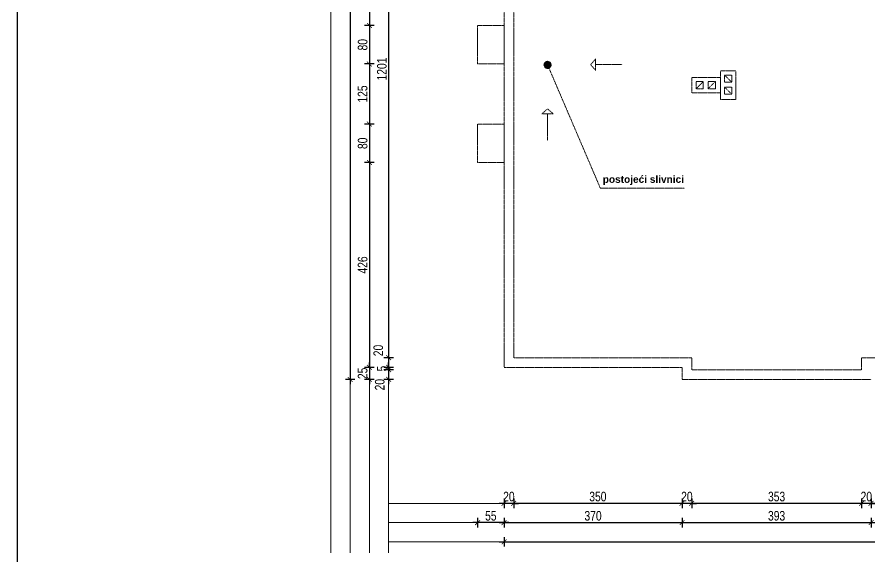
# Model space of a CAD drawing. Header units: millimetres. Extents: x -701 to 470890, y -446843 to -116129.
# Drawn here: x 231789 to 233562, y -223793 to -222670 of the extents above; entities that cross this region are included whole.
import ezdxf

# ---------------------------------------------------------------- set-up
doc = ezdxf.new("R2010")
doc.units = ezdxf.units.MM
doc.header["$PDMODE"] = 2
doc.linetypes.add('HIDDEN', pattern=[0.375, 0.25, -0.125])
doc.layers.get('0').update_dxf_attribs({"lineweight": 0})
doc.layers.get('Defpoints').update_dxf_attribs({"color": 250, "lineweight": 0})
for name, color, linetype, lineweight in [('05-podgled-tanko', 144, 'HIDDEN', 0), ('07-kote', 70, 'Continuous', 9), ('D-šrafura', 252, 'Continuous', 9)]:
    doc.layers.add(name, color=color, linetype=linetype, lineweight=lineweight)
doc.layers.add('SAST_Linija sastavnice', color=255, linetype='Continuous', plot=False)
doc.styles.add('OPIS', font='hrcom.shx', dxfattribs={"width": 0.8, "height": 20})
doc.styles.add('tahoma10', font='tahoma.ttf', dxfattribs={"height": 2})
doc.dimstyles.new('ISO-25', dxfattribs={"dimtxt": 20, "dimasz": 10, "dimexe": 10, "dimexo": 10, "dimgap": 4, "dimtad": 1, "dimdec": 0, "dimtxsty": 'OPIS', "dimblk": 'ARCHTICK', "dimcen": 10, "dimdle": 10, "dimadec": 0, "dimazin": 0, "dimtfac": 1, "dimtdec": 0, "dimtix": 1, "dimtmove": 0, "dimatfit": 3, "dimldrblk": 'ARCHTICK', "dimfxl": 10, "dimfxlon": 1, "dimarcsym": 0})

# ---------------------------------------------------------------- blocks, each defined once
blk = doc.blocks.new('_ArchTick')
at = {"color": 0, "linetype": 'ByBlock', "lineweight": 0, "const_width": 0.15}
blk.add_lwpolyline([(-0.5, -0.5), (0.5, 0.5)], dxfattribs=at)
blk = doc.blocks.new('*D2945')
at = {"layer": '07-kote', "color": 0, "linetype": 'ByBlock', "lineweight": -2, "ltscale": 5, "transparency": 16777216}
for p, q in [((235602.4, -223335), (235602.4, -223414)), ((235592.4, -223345), (235612.4, -223345)), ((235592.4, -223404), (235612.4, -223404))]:
    blk.add_line(p, q, dxfattribs=at)
at = {"layer": 'Defpoints', "color": 0, "linetype": 'ByBlock', "ltscale": 5, "transparency": 16777216}
for p in [(235417.3, -223345), (233544.3, -223404), (235602.4, -223404)]:
    blk.add_point(p, dxfattribs=at)
at = {"layer": '07-kote', "color": 0, "linetype": 'ByBlock', "lineweight": -2, "ltscale": 5, "transparency": 16777216, "xscale": 10, "yscale": 10, "zscale": 10}
for p, rotation in [((235602.4, -223345), 90), ((235602.4, -223404), 270)]:
    blk.add_blockref('_ArchTick', p, dxfattribs=dict(at, rotation=rotation))
at = {"layer": '07-kote', "color": 0, "linetype": 'ByBlock', "ltscale": 5, "transparency": 16777216, "insert": (235588.4, -223374.5), "char_height": 20, "attachment_point": 5, "rotation": 90, "style": 'OPIS'}
blk.add_mtext('59', dxfattribs=at)
blk = doc.blocks.new('*D2946')
at = {"layer": '07-kote', "color": 0, "linetype": 'ByBlock', "lineweight": -2, "ltscale": 5, "transparency": 16777216}
for p, q in [((235605.2, -223404), (235625.2, -223404)), ((235615.2, -223404), (235615.2, -223394)), ((235615.2, -223404), (235615.2, -223424)), ((235605.2, -223424), (235625.2, -223424)), ((235615.2, -223424), (235615.2, -223434))]:
    blk.add_line(p, q, dxfattribs=at)
at = {"layer": 'Defpoints', "color": 0, "linetype": 'ByBlock', "ltscale": 5, "transparency": 16777216}
for p in [(233544.3, -223404), (233564.3, -223424), (235615.2, -223424)]:
    blk.add_point(p, dxfattribs=at)
at = {"layer": '07-kote', "color": 0, "linetype": 'ByBlock', "lineweight": -2, "ltscale": 5, "transparency": 16777216, "xscale": 10, "yscale": 10, "zscale": 10}
for p, rotation in [((235615.2, -223404), 270), ((235615.2, -223424), 90)]:
    blk.add_blockref('_ArchTick', p, dxfattribs=dict(at, rotation=rotation))
at = {"layer": '07-kote', "color": 0, "linetype": 'ByBlock', "ltscale": 5, "transparency": 16777216, "insert": (235601.2, -223414), "char_height": 20, "attachment_point": 5, "rotation": 90, "style": 'OPIS'}
blk.add_mtext('20', dxfattribs=at)
blk = doc.blocks.new('*D2956')
at = {"layer": '07-kote', "color": 0, "linetype": 'ByBlock', "lineweight": -2, "ltscale": 5, "transparency": 16777216}
for p, q in [((233564.3, -223671.8), (233564.3, -223691.8)), ((233909.3, -223671.8), (233909.3, -223691.8)), ((233919.3, -223681.8), (233554.3, -223681.8))]:
    blk.add_line(p, q, dxfattribs=at)
at = {"layer": 'Defpoints', "color": 0, "linetype": 'ByBlock', "ltscale": 5, "transparency": 16777216}
for p in [(233909.3, -223313), (233564.3, -223411.5), (233564.3, -223681.8)]:
    blk.add_point(p, dxfattribs=at)
at = {"layer": '07-kote', "color": 0, "linetype": 'ByBlock', "lineweight": -2, "ltscale": 5, "transparency": 16777216, "xscale": 10, "yscale": 10, "zscale": 10, "rotation": 180}
blk.add_blockref('_ArchTick', (233564.3, -223681.8), dxfattribs=at)
at = {"layer": '07-kote', "color": 0, "linetype": 'ByBlock', "lineweight": -2, "ltscale": 5, "transparency": 16777216, "xscale": 10, "yscale": 10, "zscale": 10}
blk.add_blockref('_ArchTick', (233909.3, -223681.8), dxfattribs=at)
at = {"layer": '07-kote', "color": 0, "linetype": 'ByBlock', "ltscale": 5, "transparency": 16777216, "insert": (233736.8, -223667.8), "char_height": 20, "attachment_point": 5, "style": 'OPIS'}
blk.add_mtext('345', dxfattribs=at)
blk = doc.blocks.new('*D2957')
at = {"layer": '07-kote', "color": 0, "linetype": 'ByBlock', "lineweight": -2, "ltscale": 5, "transparency": 16777216}
for p, q in [((233544.3, -223671.8), (233544.3, -223691.8)), ((233564.3, -223671.8), (233564.3, -223691.8)), ((233544.3, -223681.8), (233534.3, -223681.8)), ((233564.3, -223681.8), (233544.3, -223681.8)), ((233564.3, -223681.8), (233574.3, -223681.8))]:
    blk.add_line(p, q, dxfattribs=at)
at = {"layer": 'Defpoints', "color": 0, "linetype": 'ByBlock', "ltscale": 5, "transparency": 16777216}
for p in [(233544.3, -223404), (233564.3, -223411.5), (233544.3, -223681.8)]:
    blk.add_point(p, dxfattribs=at)
at = {"layer": '07-kote', "color": 0, "linetype": 'ByBlock', "lineweight": -2, "ltscale": 5, "transparency": 16777216, "xscale": 10, "yscale": 10, "zscale": 10}
blk.add_blockref('_ArchTick', (233544.3, -223681.8), dxfattribs=at)
at = {"layer": '07-kote', "color": 0, "linetype": 'ByBlock', "lineweight": -2, "ltscale": 5, "transparency": 16777216, "xscale": 10, "yscale": 10, "zscale": 10, "rotation": 180}
blk.add_blockref('_ArchTick', (233564.3, -223681.8), dxfattribs=at)
at = {"layer": '07-kote', "color": 0, "linetype": 'ByBlock', "ltscale": 5, "transparency": 16777216, "insert": (233554.3, -223667.8), "char_height": 20, "attachment_point": 5, "style": 'OPIS'}
blk.add_mtext('20', dxfattribs=at)
blk = doc.blocks.new('*D2958')
at = {"layer": '07-kote', "color": 0, "linetype": 'ByBlock', "lineweight": -2, "ltscale": 5, "transparency": 16777216}
for p, q in [((233191.3, -223671.8), (233191.3, -223691.8)), ((233544.3, -223671.8), (233544.3, -223691.8)), ((233554.3, -223681.8), (233181.3, -223681.8))]:
    blk.add_line(p, q, dxfattribs=at)
at = {"layer": 'Defpoints', "color": 0, "linetype": 'ByBlock', "ltscale": 5, "transparency": 16777216}
for p in [(233191.3, -223379), (233544.3, -223404), (233191.3, -223681.8)]:
    blk.add_point(p, dxfattribs=at)
at = {"layer": '07-kote', "color": 0, "linetype": 'ByBlock', "lineweight": -2, "ltscale": 5, "transparency": 16777216, "xscale": 10, "yscale": 10, "zscale": 10, "rotation": 180}
blk.add_blockref('_ArchTick', (233191.3, -223681.8), dxfattribs=at)
at = {"layer": '07-kote', "color": 0, "linetype": 'ByBlock', "lineweight": -2, "ltscale": 5, "transparency": 16777216, "xscale": 10, "yscale": 10, "zscale": 10}
blk.add_blockref('_ArchTick', (233544.3, -223681.8), dxfattribs=at)
at = {"layer": '07-kote', "color": 0, "linetype": 'ByBlock', "ltscale": 5, "transparency": 16777216, "insert": (233367.8, -223667.8), "char_height": 20, "attachment_point": 5, "style": 'OPIS'}
blk.add_mtext('353', dxfattribs=at)
blk = doc.blocks.new('*D2959')
at = {"layer": '07-kote', "color": 0, "linetype": 'ByBlock', "lineweight": -2, "ltscale": 5, "transparency": 16777216}
for p, q in [((233171.3, -223671.8), (233171.3, -223691.8)), ((233191.3, -223671.8), (233191.3, -223691.8)), ((233171.3, -223681.8), (233161.3, -223681.8)), ((233191.3, -223681.8), (233171.3, -223681.8)), ((233191.3, -223681.8), (233201.3, -223681.8))]:
    blk.add_line(p, q, dxfattribs=at)
at = {"layer": 'Defpoints', "color": 0, "linetype": 'ByBlock', "ltscale": 5, "transparency": 16777216}
for p in [(233191.3, -223379), (233171.3, -223399), (233171.3, -223681.8)]:
    blk.add_point(p, dxfattribs=at)
at = {"layer": '07-kote', "color": 0, "linetype": 'ByBlock', "lineweight": -2, "ltscale": 5, "transparency": 16777216, "xscale": 10, "yscale": 10, "zscale": 10}
blk.add_blockref('_ArchTick', (233171.3, -223681.8), dxfattribs=at)
at = {"layer": '07-kote', "color": 0, "linetype": 'ByBlock', "lineweight": -2, "ltscale": 5, "transparency": 16777216, "xscale": 10, "yscale": 10, "zscale": 10, "rotation": 180}
blk.add_blockref('_ArchTick', (233191.3, -223681.8), dxfattribs=at)
at = {"layer": '07-kote', "color": 0, "linetype": 'ByBlock', "ltscale": 5, "transparency": 16777216, "insert": (233181.3, -223667.8), "char_height": 20, "attachment_point": 5, "style": 'OPIS'}
blk.add_mtext('20', dxfattribs=at)
blk = doc.blocks.new('*D2960')
at = {"layer": '07-kote', "color": 0, "linetype": 'ByBlock', "lineweight": -2, "ltscale": 5, "transparency": 16777216}
for p, q in [((232821.3, -223671.8), (232821.3, -223691.8)), ((233171.3, -223671.8), (233171.3, -223691.8)), ((233181.3, -223681.8), (232811.3, -223681.8))]:
    blk.add_line(p, q, dxfattribs=at)
at = {"layer": 'Defpoints', "color": 0, "linetype": 'ByBlock', "ltscale": 5, "transparency": 16777216}
for p in [(232821.3, -223379), (233171.3, -223399), (232821.3, -223681.8)]:
    blk.add_point(p, dxfattribs=at)
at = {"layer": '07-kote', "color": 0, "linetype": 'ByBlock', "lineweight": -2, "ltscale": 5, "transparency": 16777216, "xscale": 10, "yscale": 10, "zscale": 10, "rotation": 180}
blk.add_blockref('_ArchTick', (232821.3, -223681.8), dxfattribs=at)
at = {"layer": '07-kote', "color": 0, "linetype": 'ByBlock', "lineweight": -2, "ltscale": 5, "transparency": 16777216, "xscale": 10, "yscale": 10, "zscale": 10}
blk.add_blockref('_ArchTick', (233171.3, -223681.8), dxfattribs=at)
at = {"layer": '07-kote', "color": 0, "linetype": 'ByBlock', "ltscale": 5, "transparency": 16777216, "insert": (232996.3, -223667.8), "char_height": 20, "attachment_point": 5, "style": 'OPIS'}
blk.add_mtext('350', dxfattribs=at)
blk = doc.blocks.new('*D2961')
at = {"layer": '07-kote', "color": 0, "linetype": 'ByBlock', "lineweight": -2, "ltscale": 5, "transparency": 16777216}
for p, q in [((232801.3, -223671.8), (232801.3, -223691.8)), ((232821.3, -223671.8), (232821.3, -223691.8)), ((232801.3, -223681.8), (232791.3, -223681.8)), ((232821.3, -223681.8), (232801.3, -223681.8)), ((232821.3, -223681.8), (232831.3, -223681.8))]:
    blk.add_line(p, q, dxfattribs=at)
at = {"layer": 'Defpoints', "color": 0, "linetype": 'ByBlock', "ltscale": 5, "transparency": 16777216}
for p in [(232821.3, -223379), (232801.3, -223399), (232801.3, -223681.8)]:
    blk.add_point(p, dxfattribs=at)
at = {"layer": '07-kote', "color": 0, "linetype": 'ByBlock', "lineweight": -2, "ltscale": 5, "transparency": 16777216, "xscale": 10, "yscale": 10, "zscale": 10}
blk.add_blockref('_ArchTick', (232801.3, -223681.8), dxfattribs=at)
at = {"layer": '07-kote', "color": 0, "linetype": 'ByBlock', "lineweight": -2, "ltscale": 5, "transparency": 16777216, "xscale": 10, "yscale": 10, "zscale": 10, "rotation": 180}
blk.add_blockref('_ArchTick', (232821.3, -223681.8), dxfattribs=at)
at = {"layer": '07-kote', "color": 0, "linetype": 'ByBlock', "ltscale": 5, "transparency": 16777216, "insert": (232811.3, -223667.8), "char_height": 20, "attachment_point": 5, "style": 'OPIS'}
blk.add_mtext('20', dxfattribs=at)
blk = doc.blocks.new('*D2967')
at = {"layer": '07-kote', "color": 0, "linetype": 'ByBlock', "lineweight": -2, "ltscale": 5, "transparency": 16777216}
for p, q in [((232561.4, -222168), (232561.4, -223389)), ((232571.4, -222178), (232551.4, -222178)), ((232571.4, -223379), (232551.4, -223379))]:
    blk.add_line(p, q, dxfattribs=at)
at = {"layer": 'Defpoints', "color": 0, "linetype": 'ByBlock', "ltscale": 5, "transparency": 16777216}
for p in [(232821.3, -222178), (232561.4, -223379), (232821.3, -223379)]:
    blk.add_point(p, dxfattribs=at)
at = {"layer": '07-kote', "color": 0, "linetype": 'ByBlock', "lineweight": -2, "ltscale": 5, "transparency": 16777216, "xscale": 10, "yscale": 10, "zscale": 10}
for p, rotation in [((232561.4, -222178), 90), ((232561.4, -223379), 270)]:
    blk.add_blockref('_ArchTick', p, dxfattribs=dict(at, rotation=rotation))
at = {"layer": '07-kote', "color": 0, "linetype": 'ByBlock', "ltscale": 5, "transparency": 16777216, "insert": (232547.4, -222778.5), "char_height": 20, "attachment_point": 5, "rotation": 90, "style": 'OPIS'}
blk.add_mtext('1201', dxfattribs=at)
blk = doc.blocks.new('*D2968')
at = {"layer": '07-kote', "color": 0, "linetype": 'ByBlock', "lineweight": -2, "ltscale": 5, "transparency": 16777216}
for p, q in [((232561.4, -223369), (232561.4, -223409)), ((232571.4, -223379), (232551.4, -223379)), ((232571.4, -223399), (232551.4, -223399))]:
    blk.add_line(p, q, dxfattribs=at)
at = {"layer": 'Defpoints', "color": 0, "linetype": 'ByBlock', "ltscale": 5, "transparency": 16777216}
for p in [(232821.3, -223379), (232561.4, -223399), (232801.3, -223399)]:
    blk.add_point(p, dxfattribs=at)
at = {"layer": '07-kote', "color": 0, "linetype": 'ByBlock', "lineweight": -2, "ltscale": 5, "transparency": 16777216, "xscale": 10, "yscale": 10, "zscale": 10}
for p, rotation in [((232561.4, -223379), 90), ((232561.4, -223399), 270)]:
    blk.add_blockref('_ArchTick', p, dxfattribs=dict(at, rotation=rotation))
at = {"layer": '07-kote', "color": 0, "linetype": 'ByBlock', "ltscale": 5, "transparency": 16777216, "insert": (232539.9, -223363.9), "char_height": 20, "attachment_point": 5, "rotation": 90, "style": 'OPIS'}
blk.add_mtext('20', dxfattribs=at)
blk = doc.blocks.new('*D2969')
at = {"layer": '07-kote', "color": 0, "linetype": 'ByBlock', "lineweight": -2, "ltscale": 5, "transparency": 16777216}
for p, q in [((232561.4, -223399), (232561.4, -223389)), ((232571.4, -223399), (232551.4, -223399)), ((232571.4, -223404), (232551.4, -223404)), ((232561.4, -223399), (232561.4, -223404)), ((232561.4, -223404), (232561.4, -223414))]:
    blk.add_line(p, q, dxfattribs=at)
at = {"layer": 'Defpoints', "color": 0, "linetype": 'ByBlock', "ltscale": 5, "transparency": 16777216}
for p in [(232561.4, -223404), (232801.3, -223399), (233544.3, -223404)]:
    blk.add_point(p, dxfattribs=at)
at = {"layer": '07-kote', "color": 0, "linetype": 'ByBlock', "lineweight": -2, "ltscale": 5, "transparency": 16777216, "xscale": 10, "yscale": 10, "zscale": 10}
for p, rotation in [((232561.4, -223399), 270), ((232561.4, -223404), 90)]:
    blk.add_blockref('_ArchTick', p, dxfattribs=dict(at, rotation=rotation))
at = {"layer": '07-kote', "color": 0, "linetype": 'ByBlock', "ltscale": 5, "transparency": 16777216, "insert": (232547.4, -223401.5), "char_height": 20, "attachment_point": 5, "rotation": 90, "style": 'OPIS'}
blk.add_mtext('5', dxfattribs=at)
blk = doc.blocks.new('*D2970')
at = {"layer": '07-kote', "color": 0, "linetype": 'ByBlock', "lineweight": -2, "ltscale": 5, "transparency": 16777216}
for p, q in [((232571.4, -223404), (232551.4, -223404)), ((232561.4, -223394), (232561.4, -223434)), ((232571.4, -223424), (232551.4, -223424))]:
    blk.add_line(p, q, dxfattribs=at)
at = {"layer": 'Defpoints', "color": 0, "linetype": 'ByBlock', "ltscale": 5, "transparency": 16777216}
for p in [(233544.3, -223404), (232561.4, -223424), (233559.3, -223424)]:
    blk.add_point(p, dxfattribs=at)
at = {"layer": '07-kote', "color": 0, "linetype": 'ByBlock', "lineweight": -2, "ltscale": 5, "transparency": 16777216, "xscale": 10, "yscale": 10, "zscale": 10}
for p, rotation in [((232561.4, -223404), 90), ((232561.4, -223424), 270)]:
    blk.add_blockref('_ArchTick', p, dxfattribs=dict(at, rotation=rotation))
at = {"layer": '07-kote', "color": 0, "linetype": 'ByBlock', "ltscale": 5, "transparency": 16777216, "insert": (232543, -223435), "char_height": 20, "attachment_point": 5, "rotation": 90, "style": 'OPIS'}
blk.add_mtext('20', dxfattribs=at)
blk = doc.blocks.new('*D2989')
at = {"layer": '07-kote', "color": 0, "linetype": 'ByBlock', "lineweight": -2, "ltscale": 5, "transparency": 16777216}
for p, q in [((232801.3, -223711.8), (232801.3, -223731.8)), ((233171.3, -223711.8), (233171.3, -223731.8)), ((232791.3, -223721.8), (233181.3, -223721.8))]:
    blk.add_line(p, q, dxfattribs=at)
at = {"layer": 'Defpoints', "color": 0, "linetype": 'ByBlock', "ltscale": 5, "transparency": 16777216}
for p in [(232801.3, -223399), (233171.3, -223399), (233171.3, -223721.8)]:
    blk.add_point(p, dxfattribs=at)
at = {"layer": '07-kote', "color": 0, "linetype": 'ByBlock', "lineweight": -2, "ltscale": 5, "transparency": 16777216, "xscale": 10, "yscale": 10, "zscale": 10, "rotation": 180}
blk.add_blockref('_ArchTick', (232801.3, -223721.8), dxfattribs=at)
at = {"layer": '07-kote', "color": 0, "linetype": 'ByBlock', "lineweight": -2, "ltscale": 5, "transparency": 16777216, "xscale": 10, "yscale": 10, "zscale": 10}
blk.add_blockref('_ArchTick', (233171.3, -223721.8), dxfattribs=at)
at = {"layer": '07-kote', "color": 0, "linetype": 'ByBlock', "ltscale": 5, "transparency": 16777216, "insert": (232986.3, -223707.8), "char_height": 20, "attachment_point": 5, "style": 'OPIS'}
blk.add_mtext('370', dxfattribs=at)
blk = doc.blocks.new('*D2990')
at = {"layer": '07-kote', "color": 0, "linetype": 'ByBlock', "lineweight": -2, "ltscale": 5, "transparency": 16777216}
for p, q in [((233171.3, -223711.8), (233171.3, -223731.8)), ((233564.3, -223711.8), (233564.3, -223731.8)), ((233161.3, -223721.8), (233574.3, -223721.8))]:
    blk.add_line(p, q, dxfattribs=at)
at = {"layer": 'Defpoints', "color": 0, "linetype": 'ByBlock', "ltscale": 5, "transparency": 16777216}
for p in [(233171.3, -223399), (233564.3, -223424), (233564.3, -223721.8)]:
    blk.add_point(p, dxfattribs=at)
at = {"layer": '07-kote', "color": 0, "linetype": 'ByBlock', "lineweight": -2, "ltscale": 5, "transparency": 16777216, "xscale": 10, "yscale": 10, "zscale": 10, "rotation": 180}
blk.add_blockref('_ArchTick', (233171.3, -223721.8), dxfattribs=at)
at = {"layer": '07-kote', "color": 0, "linetype": 'ByBlock', "lineweight": -2, "ltscale": 5, "transparency": 16777216, "xscale": 10, "yscale": 10, "zscale": 10}
blk.add_blockref('_ArchTick', (233564.3, -223721.8), dxfattribs=at)
at = {"layer": '07-kote', "color": 0, "linetype": 'ByBlock', "ltscale": 5, "transparency": 16777216, "insert": (233367.8, -223707.8), "char_height": 20, "attachment_point": 5, "style": 'OPIS'}
blk.add_mtext('393', dxfattribs=at)
blk = doc.blocks.new('*D2991')
at = {"layer": '07-kote', "color": 0, "linetype": 'ByBlock', "lineweight": -2, "ltscale": 5, "transparency": 16777216}
for p, q in [((233564.3, -223711.8), (233564.3, -223731.8)), ((233934.3, -223711.8), (233934.3, -223731.8)), ((233554.3, -223721.8), (233944.3, -223721.8))]:
    blk.add_line(p, q, dxfattribs=at)
at = {"layer": 'Defpoints', "color": 0, "linetype": 'ByBlock', "ltscale": 5, "transparency": 16777216}
for p in [(233934.3, -223399), (233564.3, -223424), (233934.3, -223721.8)]:
    blk.add_point(p, dxfattribs=at)
at = {"layer": '07-kote', "color": 0, "linetype": 'ByBlock', "lineweight": -2, "ltscale": 5, "transparency": 16777216, "xscale": 10, "yscale": 10, "zscale": 10, "rotation": 180}
blk.add_blockref('_ArchTick', (233564.3, -223721.8), dxfattribs=at)
at = {"layer": '07-kote', "color": 0, "linetype": 'ByBlock', "lineweight": -2, "ltscale": 5, "transparency": 16777216, "xscale": 10, "yscale": 10, "zscale": 10}
blk.add_blockref('_ArchTick', (233934.3, -223721.8), dxfattribs=at)
at = {"layer": '07-kote', "color": 0, "linetype": 'ByBlock', "ltscale": 5, "transparency": 16777216, "insert": (233749.3, -223707.8), "char_height": 20, "attachment_point": 5, "style": 'OPIS'}
blk.add_mtext('370', dxfattribs=at)
blk = doc.blocks.new('*D2996')
at = {"layer": '07-kote', "color": 0, "linetype": 'ByBlock', "lineweight": -2, "ltscale": 5, "transparency": 16777216}
for p, q in [((232746.3, -223711.8), (232746.3, -223731.8)), ((232801.3, -223711.8), (232801.3, -223731.8)), ((232811.3, -223721.8), (232736.3, -223721.8))]:
    blk.add_line(p, q, dxfattribs=at)
at = {"layer": 'Defpoints', "color": 0, "linetype": 'ByBlock', "ltscale": 5, "transparency": 16777216}
for p in [(232746.3, -222973), (232801.3, -223399), (232746.3, -223721.8)]:
    blk.add_point(p, dxfattribs=at)
at = {"layer": '07-kote', "color": 0, "linetype": 'ByBlock', "lineweight": -2, "ltscale": 5, "transparency": 16777216, "xscale": 10, "yscale": 10, "zscale": 10, "rotation": 180}
blk.add_blockref('_ArchTick', (232746.3, -223721.8), dxfattribs=at)
at = {"layer": '07-kote', "color": 0, "linetype": 'ByBlock', "lineweight": -2, "ltscale": 5, "transparency": 16777216, "xscale": 10, "yscale": 10, "zscale": 10}
blk.add_blockref('_ArchTick', (232801.3, -223721.8), dxfattribs=at)
at = {"layer": '07-kote', "color": 0, "linetype": 'ByBlock', "ltscale": 5, "transparency": 16777216, "insert": (232773.8, -223707.8), "char_height": 20, "attachment_point": 5, "style": 'OPIS'}
blk.add_mtext('55', dxfattribs=at)
blk = doc.blocks.new('*D2997')
at = {"layer": '07-kote', "color": 0, "linetype": 'ByBlock', "lineweight": -2, "ltscale": 5, "transparency": 16777216}
for p, q in [((232791.3, -223761.8), (235427.3, -223761.8)), ((232801.3, -223751.8), (232801.3, -223771.8)), ((235417.3, -223751.8), (235417.3, -223771.8))]:
    blk.add_line(p, q, dxfattribs=at)
at = {"layer": 'Defpoints', "color": 0, "linetype": 'ByBlock', "ltscale": 5, "transparency": 16777216}
for p in [(235417.3, -223345), (232801.3, -223399), (235417.3, -223761.8)]:
    blk.add_point(p, dxfattribs=at)
at = {"layer": '07-kote', "color": 0, "linetype": 'ByBlock', "lineweight": -2, "ltscale": 5, "transparency": 16777216, "xscale": 10, "yscale": 10, "zscale": 10, "rotation": 180}
blk.add_blockref('_ArchTick', (232801.3, -223761.8), dxfattribs=at)
at = {"layer": '07-kote', "color": 0, "linetype": 'ByBlock', "lineweight": -2, "ltscale": 5, "transparency": 16777216, "xscale": 10, "yscale": 10, "zscale": 10}
blk.add_blockref('_ArchTick', (235417.3, -223761.8), dxfattribs=at)
at = {"layer": '07-kote', "color": 0, "linetype": 'ByBlock', "ltscale": 5, "transparency": 16777216, "insert": (234109.3, -223747.8), "char_height": 20, "attachment_point": 5, "style": 'OPIS'}
blk.add_mtext('2616', dxfattribs=at)
blk = doc.blocks.new('*D3008')
at = {"layer": '07-kote', "color": 0, "linetype": 'ByBlock', "lineweight": -2, "ltscale": 5, "transparency": 16777216}
for p, q in [((232521.4, -222148.3), (232521.4, -222698)), ((232531.4, -222158.3), (232511.4, -222158.3)), ((232531.4, -222688), (232511.4, -222688))]:
    blk.add_line(p, q, dxfattribs=at)
at = {"layer": 'Defpoints', "color": 0, "linetype": 'ByBlock', "ltscale": 5, "transparency": 16777216}
for p in [(233171.3, -222158.3), (232521.4, -222688), (232801.3, -222688)]:
    blk.add_point(p, dxfattribs=at)
at = {"layer": '07-kote', "color": 0, "linetype": 'ByBlock', "lineweight": -2, "ltscale": 5, "transparency": 16777216, "xscale": 10, "yscale": 10, "zscale": 10}
for p, rotation in [((232521.4, -222158.3), 90), ((232521.4, -222688), 270)]:
    blk.add_blockref('_ArchTick', p, dxfattribs=dict(at, rotation=rotation))
at = {"layer": '07-kote', "color": 0, "linetype": 'ByBlock', "ltscale": 5, "transparency": 16777216, "insert": (232507.4, -222423.2), "char_height": 20, "attachment_point": 5, "rotation": 90, "style": 'OPIS'}
blk.add_mtext('530', dxfattribs=at)
blk = doc.blocks.new('*D3009')
at = {"layer": '07-kote', "color": 0, "linetype": 'ByBlock', "lineweight": -2, "ltscale": 5, "transparency": 16777216}
for p, q in [((232521.4, -222678), (232521.4, -222778)), ((232531.4, -222688), (232511.4, -222688)), ((232531.4, -222768), (232511.4, -222768))]:
    blk.add_line(p, q, dxfattribs=at)
at = {"layer": 'Defpoints', "color": 0, "linetype": 'ByBlock', "ltscale": 5, "transparency": 16777216}
for p in [(232801.3, -222688), (232521.4, -222768), (232801.3, -222768)]:
    blk.add_point(p, dxfattribs=at)
at = {"layer": '07-kote', "color": 0, "linetype": 'ByBlock', "lineweight": -2, "ltscale": 5, "transparency": 16777216, "xscale": 10, "yscale": 10, "zscale": 10}
for p, rotation in [((232521.4, -222688), 90), ((232521.4, -222768), 270)]:
    blk.add_blockref('_ArchTick', p, dxfattribs=dict(at, rotation=rotation))
at = {"layer": '07-kote', "color": 0, "linetype": 'ByBlock', "ltscale": 5, "transparency": 16777216, "insert": (232507.4, -222728), "char_height": 20, "attachment_point": 5, "rotation": 90, "style": 'OPIS'}
blk.add_mtext('80', dxfattribs=at)
blk = doc.blocks.new('*D3010')
at = {"layer": '07-kote', "color": 0, "linetype": 'ByBlock', "lineweight": -2, "ltscale": 5, "transparency": 16777216}
for p, q in [((232531.4, -222768), (232511.4, -222768)), ((232521.4, -222758), (232521.4, -222903)), ((232531.4, -222893), (232511.4, -222893))]:
    blk.add_line(p, q, dxfattribs=at)
at = {"layer": 'Defpoints', "color": 0, "linetype": 'ByBlock', "ltscale": 5, "transparency": 16777216}
for p in [(232801.3, -222768), (232521.4, -222893), (232801.3, -222893)]:
    blk.add_point(p, dxfattribs=at)
at = {"layer": '07-kote', "color": 0, "linetype": 'ByBlock', "lineweight": -2, "ltscale": 5, "transparency": 16777216, "xscale": 10, "yscale": 10, "zscale": 10}
for p, rotation in [((232521.4, -222768), 90), ((232521.4, -222893), 270)]:
    blk.add_blockref('_ArchTick', p, dxfattribs=dict(at, rotation=rotation))
at = {"layer": '07-kote', "color": 0, "linetype": 'ByBlock', "ltscale": 5, "transparency": 16777216, "insert": (232507.4, -222830.5), "char_height": 20, "attachment_point": 5, "rotation": 90, "style": 'OPIS'}
blk.add_mtext('125', dxfattribs=at)
blk = doc.blocks.new('*D3011')
at = {"layer": '07-kote', "color": 0, "linetype": 'ByBlock', "lineweight": -2, "ltscale": 5, "transparency": 16777216}
for p, q in [((232531.4, -222893), (232511.4, -222893)), ((232521.4, -222883), (232521.4, -222983)), ((232531.4, -222973), (232511.4, -222973))]:
    blk.add_line(p, q, dxfattribs=at)
at = {"layer": 'Defpoints', "color": 0, "linetype": 'ByBlock', "ltscale": 5, "transparency": 16777216}
for p in [(232801.3, -222893), (232521.4, -222973), (232801.3, -222973)]:
    blk.add_point(p, dxfattribs=at)
at = {"layer": '07-kote', "color": 0, "linetype": 'ByBlock', "lineweight": -2, "ltscale": 5, "transparency": 16777216, "xscale": 10, "yscale": 10, "zscale": 10}
for p, rotation in [((232521.4, -222893), 90), ((232521.4, -222973), 270)]:
    blk.add_blockref('_ArchTick', p, dxfattribs=dict(at, rotation=rotation))
at = {"layer": '07-kote', "color": 0, "linetype": 'ByBlock', "ltscale": 5, "transparency": 16777216, "insert": (232507.4, -222933), "char_height": 20, "attachment_point": 5, "rotation": 90, "style": 'OPIS'}
blk.add_mtext('80', dxfattribs=at)
blk = doc.blocks.new('*D3012')
at = {"layer": '07-kote', "color": 0, "linetype": 'ByBlock', "lineweight": -2, "ltscale": 5, "transparency": 16777216}
for p, q in [((232521.4, -222963), (232521.4, -223409)), ((232531.4, -222973), (232511.4, -222973)), ((232531.4, -223399), (232511.4, -223399))]:
    blk.add_line(p, q, dxfattribs=at)
at = {"layer": 'Defpoints', "color": 0, "linetype": 'ByBlock', "ltscale": 5, "transparency": 16777216}
for p in [(232801.3, -222973), (232521.4, -223399), (232801.3, -223399)]:
    blk.add_point(p, dxfattribs=at)
at = {"layer": '07-kote', "color": 0, "linetype": 'ByBlock', "lineweight": -2, "ltscale": 5, "transparency": 16777216, "xscale": 10, "yscale": 10, "zscale": 10}
for p, rotation in [((232521.4, -222973), 90), ((232521.4, -223399), 270)]:
    blk.add_blockref('_ArchTick', p, dxfattribs=dict(at, rotation=rotation))
at = {"layer": '07-kote', "color": 0, "linetype": 'ByBlock', "ltscale": 5, "transparency": 16777216, "insert": (232507.4, -223186), "char_height": 20, "attachment_point": 5, "rotation": 90, "style": 'OPIS'}
blk.add_mtext('426', dxfattribs=at)
blk = doc.blocks.new('*D3013')
at = {"layer": '07-kote', "color": 0, "linetype": 'ByBlock', "lineweight": -2, "ltscale": 5, "transparency": 16777216}
for p, q in [((232521.4, -223399), (232521.4, -223389)), ((232531.4, -223399), (232511.4, -223399)), ((232521.4, -223399), (232521.4, -223424)), ((232531.4, -223424), (232511.4, -223424)), ((232521.4, -223424), (232521.4, -223434))]:
    blk.add_line(p, q, dxfattribs=at)
at = {"layer": 'Defpoints', "color": 0, "linetype": 'ByBlock', "ltscale": 5, "transparency": 16777216}
for p in [(232801.3, -223399), (232521.4, -223424), (233171.3, -223424)]:
    blk.add_point(p, dxfattribs=at)
at = {"layer": '07-kote', "color": 0, "linetype": 'ByBlock', "lineweight": -2, "ltscale": 5, "transparency": 16777216, "xscale": 10, "yscale": 10, "zscale": 10}
for p, rotation in [((232521.4, -223399), 270), ((232521.4, -223424), 90)]:
    blk.add_blockref('_ArchTick', p, dxfattribs=dict(at, rotation=rotation))
at = {"layer": '07-kote', "color": 0, "linetype": 'ByBlock', "ltscale": 5, "transparency": 16777216, "insert": (232507.4, -223411.5), "char_height": 20, "attachment_point": 5, "rotation": 90, "style": 'OPIS'}
blk.add_mtext('25', dxfattribs=at)
blk = doc.blocks.new('*D3039')
at = {"layer": '07-kote', "color": 0, "linetype": 'ByBlock', "lineweight": -2, "ltscale": 5, "transparency": 16777216}
for p, q in [((232481.4, -221699), (232481.4, -223434)), ((232491.4, -221709), (232471.4, -221709)), ((232491.4, -223424), (232471.4, -223424))]:
    blk.add_line(p, q, dxfattribs=at)
at = {"layer": 'Defpoints', "color": 0, "linetype": 'ByBlock', "ltscale": 5, "transparency": 16777216}
for p in [(233539.3, -221709), (232481.4, -223424), (233539.3, -223424)]:
    blk.add_point(p, dxfattribs=at)
at = {"layer": '07-kote', "color": 0, "linetype": 'ByBlock', "lineweight": -2, "ltscale": 5, "transparency": 16777216, "xscale": 10, "yscale": 10, "zscale": 10}
for p, rotation in [((232481.4, -221709), 90), ((232481.4, -223424), 270)]:
    blk.add_blockref('_ArchTick', p, dxfattribs=dict(at, rotation=rotation))
at = {"layer": '07-kote', "color": 0, "linetype": 'ByBlock', "ltscale": 5, "transparency": 16777216, "insert": (232467.4, -222566.5), "char_height": 20, "attachment_point": 5, "rotation": 90, "style": 'OPIS'}
blk.add_mtext('1715', dxfattribs=at)

msp = doc.modelspace()

# ---------------------------------------------------------------- hatches: boundary and pattern name
at = {"layer": 'D-šrafura', "linetype": 'ByBlock', "lineweight": 0, "ltscale": 5}
h = msp.add_hatch(dxfattribs=at)
h.set_pattern_fill('ANSI37', color=256, scale=0.5)
h.set_pattern_definition([(45, (-5957.3927, -48.04), (-1.122532015, 1.122532015), []), (135, (-5957.3927, -48.04), (-1.122532015, -1.122532015), [])])
edge = h.paths.add_edge_path()
edge.add_arc((232891.81, -222770.03), 6.5, 0, 360)

# ---------------------------------------------------------------- linework, layer by layer
at = {"layer": '05-podgled-tanko'}
for p, q in [((232801.34, -223399.03), (232801.34, -222158.03)), ((232821.34, -223379.03), (232821.34, -222178.03)), ((233251.34, -222842.03), (233251.34, -222782.03)), ((233283.34, -222782.03), (233251.34, -222782.03)), ((233283.34, -222842.03), (233283.34, -222782.03)), ((233251.34, -222796.03), (233191.34, -222796.03)), ((233191.34, -222796.03), (233191.34, -222828.03)), ((233215.48, -222804.53), (233200.48, -222819.53)), ((233240.48, -222804.53), (233225.48, -222819.53)), ((233251.34, -222828.03), (233251.34, -222796.03)), ((233274.84, -222806.17), (233259.84, -222791.17)), ((233274.84, -222831.17), (233259.84, -222816.17)), ((233251.34, -222828.03), (233191.34, -222828.03)), ((233251.34, -222842.03), (233283.34, -222842.03)), ((233191.34, -223379.03), (232821.34, -223379.03)), ((233191.34, -223404.03), (233191.34, -223379.03)), ((233544.34, -223404.03), (233544.34, -223379.03)), ((233544.34, -223379.03), (233914.34, -223379.03)), ((233171.34, -223399.03), (232801.34, -223399.03)), ((233171.34, -223424.03), (233171.34, -223399.03)), ((233544.34, -223404.03), (233191.34, -223404.03)), ((233564.34, -223424.03), (233171.34, -223424.03))]:
    msp.add_line(p, q, dxfattribs=at).dxf.unprotected_set("ltscale", 0)
for points in [[(232746.34, -222688.03), (232801.34, -222688.03), (232801.34, -222768.03), (232746.34, -222768.03)], [(233200.48, -222804.53), (233215.48, -222804.53), (233215.48, -222819.53), (233200.48, -222819.53)], [(233225.48, -222804.53), (233240.48, -222804.53), (233240.48, -222819.53), (233225.48, -222819.53)], [(233274.84, -222791.17), (233274.84, -222806.17), (233259.84, -222806.17), (233259.84, -222791.17)], [(233274.84, -222816.17), (233274.84, -222831.17), (233259.84, -222831.17), (233259.84, -222816.17)], [(232746.34, -222893.03), (232801.34, -222893.03), (232801.34, -222973.03), (232746.34, -222973.03)]]:
    msp.add_lwpolyline(points, close=True, dxfattribs=at).dxf.unprotected_set("ltscale", 0)
for points in [[(232891.81, -222770.03), (233001.46, -223026.33), (233176.51, -223026.33)], [(232981.44, -222769.47), (232991.68, -222757.62), (232991.68, -222781.32), (232981.44, -222769.47)], [(232991.68, -222769.47), (233047.13, -222769.47)], [(232891.81, -222861.48), (232903.66, -222871.72), (232879.96, -222871.72), (232891.81, -222861.48)], [(232891.81, -222871.72), (232891.81, -222927.18)]]:
    msp.add_lwpolyline(points, dxfattribs=at).dxf.unprotected_set("ltscale", 0)
for radius in [7.5, 6.5]:
    msp.add_circle((232891.81, -222770.03), radius, dxfattribs=at).dxf.unprotected_set("ltscale", 0)
at = {"layer": 'Defpoints', "linetype": 'ByBlock', "ltscale": 5}
for points in [[(232441.36, -223784.76), (232441.36, -221366.91)], [(232481.36, -223784.76), (232481.36, -221366.91)], [(232521.36, -223784.76), (232521.36, -221366.91)], [(232561.36, -223784.76), (232561.36, -221366.91)], [(232560.36, -223681.8), (235790.02, -223681.8)], [(232560.36, -223721.8), (235790.02, -223721.8)], [(232560.36, -223761.8), (235790.02, -223761.8)]]:
    msp.add_lwpolyline(points, dxfattribs=at)
at = {"layer": 'SAST_Linija sastavnice'}
msp.add_lwpolyline([(231789.02, -224976.75), (237427.02, -224976.75), (237427.02, -220876.75), (231789.02, -220876.75)], close=True, dxfattribs=at)

# ---------------------------------------------------------------- texts
at = {"layer": '05-podgled-tanko', "insert": (233006.49, -223000.24), "char_height": 15, "attachment_point": 1, "style": 'tahoma10'}
msp.add_mtext_dynamic_manual_height_columns('{\\fArial|b1|i0|c238|p34;postojeći slivnici  }', width=728.1474, gutter_width=10, heights=[0], dxfattribs=at).dxf.unprotected_set("ltscale", 0)

# ---------------------------------------------------------------- dimensions: what is measured, and where the dimension line sits
at = {"layer": '07-kote', "linetype": 'ByBlock', "ltscale": 5}
dim = msp.add_linear_dim(base=(232481.36, -223424.03), p1=(233539.34, -221709.03), p2=(233539.34, -223424.03), angle=90, dimstyle='ISO-25', dxfattribs=at)
dim.commit()
dim.dimension.update_dxf_attribs({"geometry": '*D3039', "text_midpoint": (232467.36, -222566.53)})
for base, p1, p2, picture, middle in [((232521.36, -222688.03), (233171.34, -222158.31), (232801.34, -222688.03), '*D3008', (232507.36, -222423.17)), ((232561.36, -223379.03), (232821.34, -222178.03), (232821.34, -223379.03), '*D2967', (232547.36, -222778.53)), ((232521.36, -222768.03), (232801.34, -222688.03), (232801.34, -222768.03), '*D3009', (232507.36, -222728.03)), ((232521.36, -222893.03), (232801.34, -222768.03), (232801.34, -222893.03), '*D3010', (232507.36, -222830.53)), ((232521.36, -222973.03), (232801.34, -222893.03), (232801.34, -222973.03), '*D3011', (232507.36, -222933.03)), ((232521.36, -223399.03), (232801.34, -222973.03), (232801.34, -223399.03), '*D3012', (232507.36, -223186.03)), ((235602.39, -223404.03), (235417.34, -223345.03), (233544.34, -223404.03), '*D2945', (235588.39, -223374.53)), ((232521.36, -223424.03), (232801.34, -223399.03), (233171.34, -223424.03), '*D3013', (232507.36, -223411.53)), ((232561.36, -223404.03), (232801.34, -223399.03), (233544.34, -223404.03), '*D2969', (232547.36, -223401.53)), ((235615.17, -223424.03), (233544.34, -223404.03), (233564.34, -223424.03), '*D2946', (235601.17, -223414.03))]:
    dim = msp.add_linear_dim(base=base, p1=p1, p2=p2, angle=90, dimstyle='ISO-25', override={"dimtmove": 1}, dxfattribs=at)
    dim.commit()
    dim.dimension.update_dxf_attribs({"geometry": picture, "text_midpoint": middle})
for base, p1, p2, picture, middle in [((232746.34, -223721.8), (232801.34, -223399.03), (232746.34, -222973.03), '*D2996', (232773.84, -223707.8)), ((233564.34, -223681.8), (233909.34, -223313.03), (233564.34, -223411.53), '*D2956', (233736.84, -223667.8)), ((235417.34, -223761.8), (232801.34, -223399.03), (235417.34, -223345.03), '*D2997', (234109.34, -223747.8)), ((232801.34, -223681.8), (232821.34, -223379.03), (232801.34, -223399.03), '*D2961', (232811.34, -223667.8)), ((232821.34, -223681.8), (233171.34, -223399.03), (232821.34, -223379.03), '*D2960', (232996.34, -223667.8)), ((233171.34, -223681.8), (233191.34, -223379.03), (233171.34, -223399.03), '*D2959', (233181.34, -223667.8)), ((233191.34, -223681.8), (233544.34, -223404.03), (233191.34, -223379.03), '*D2958', (233367.84, -223667.8)), ((233171.34, -223721.8), (232801.34, -223399.03), (233171.34, -223399.03), '*D2989', (232986.34, -223707.8)), ((233564.34, -223721.8), (233171.34, -223399.03), (233564.34, -223424.03), '*D2990', (233367.84, -223707.8)), ((233544.34, -223681.8), (233564.34, -223411.53), (233544.34, -223404.03), '*D2957', (233554.34, -223667.8)), ((233934.34, -223721.8), (233564.34, -223424.03), (233934.34, -223399.03), '*D2991', (233749.34, -223707.8))]:
    dim = msp.add_linear_dim(base=base, p1=p1, p2=p2, dimstyle='ISO-25', override={"dimtmove": 1}, dxfattribs=at)
    dim.commit()
    dim.dimension.update_dxf_attribs({"geometry": picture, "text_midpoint": middle})
for base, p1, p2, picture, middle in [((232561.36, -223399.03), (232821.34, -223379.03), (232801.34, -223399.03), '*D2968', (232553.87, -223363.92)), ((232561.36, -223424.03), (233544.34, -223404.03), (233559.34, -223424.03), '*D2970', (232557.04, -223434.97))]:
    dim = msp.add_linear_dim(base=base, p1=p1, p2=p2, angle=90, dimstyle='ISO-25', override={"dimtmove": 1}, dxfattribs=at)
    dim.commit()
    dim.dimension.update_dxf_attribs({"geometry": picture, "text_midpoint": middle, "dimtype": 160})

doc.saveas('drawing.dxf')
